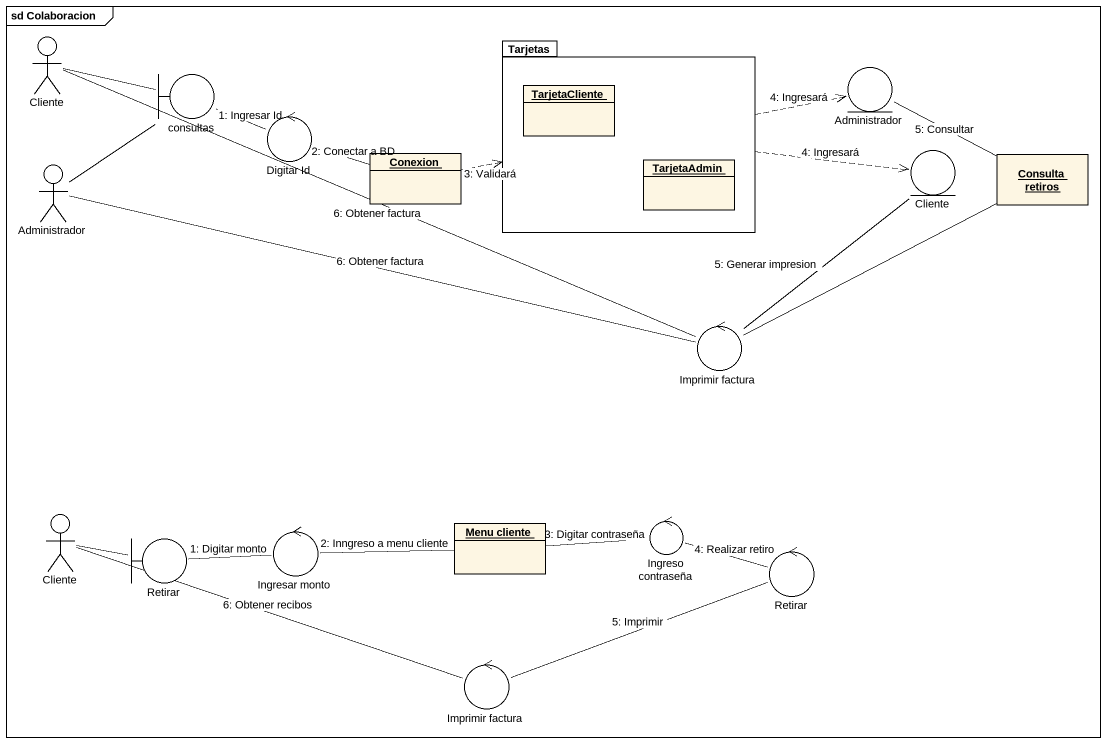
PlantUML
@startuml
mainframe sd Colaboracion
allowmixing
hide circle
hide empty members
actor Cliente
package Tarjetas {
  object TarjetaCliente
  object TarjetaAdmin
}
boundary consultas
entity Administrador
control "Digitar Id" as Digitar_Id
actor "Administrador" as Administrador_2
object Conexion
entity "Cliente" as Cliente_2
object "Consulta retiros" as Consulta_retiros
control "Imprimir factura" as Imprimir_factura
actor "Cliente" as Cliente_3
boundary Retirar
control "Ingresar monto" as Ingresar_monto
object "Menu cliente" as Menu_cliente
control "Ingreso contraseña" as Ingreso_contraseña
control "Retirar" as Retirar_2
control "Imprimir factura" as Imprimir_factura_2
Cliente -right- consultas
Tarjetas .right.> Administrador : 4: Ingresará
Tarjetas .right.> Cliente_2 : 4: Ingresará
consultas -right- Digitar_Id : 1: Ingresar Id
Administrador -right- Consulta_retiros : 5: Consultar
Digitar_Id -right- Conexion : 2: Conectar a BD
Administrador_2 -up- consultas
Conexion .right.> Tarjetas : 3: Validará
Cliente_2 -- Imprimir_factura : 5: Generar impresion
Consulta_retiros -left- Imprimir_factura
Imprimir_factura -left- Cliente : 6: Obtener factura
Imprimir_factura -left- Administrador_2 : 6: Obtener factura
Cliente_3 -right- Retirar
Retirar -right- Ingresar_monto : 1: Digitar monto
Ingresar_monto -right- Menu_cliente : 2: Inngreso a menu cliente
Menu_cliente -right- Ingreso_contraseña : 3: Digitar contraseña
Ingreso_contraseña -right- Retirar_2 : 4: Realizar retiro
Retirar_2 -left- Imprimir_factura_2 : 5: Imprimir
Imprimir_factura_2 -left- Cliente_3 : 6: Obtener recibos
@enduml
